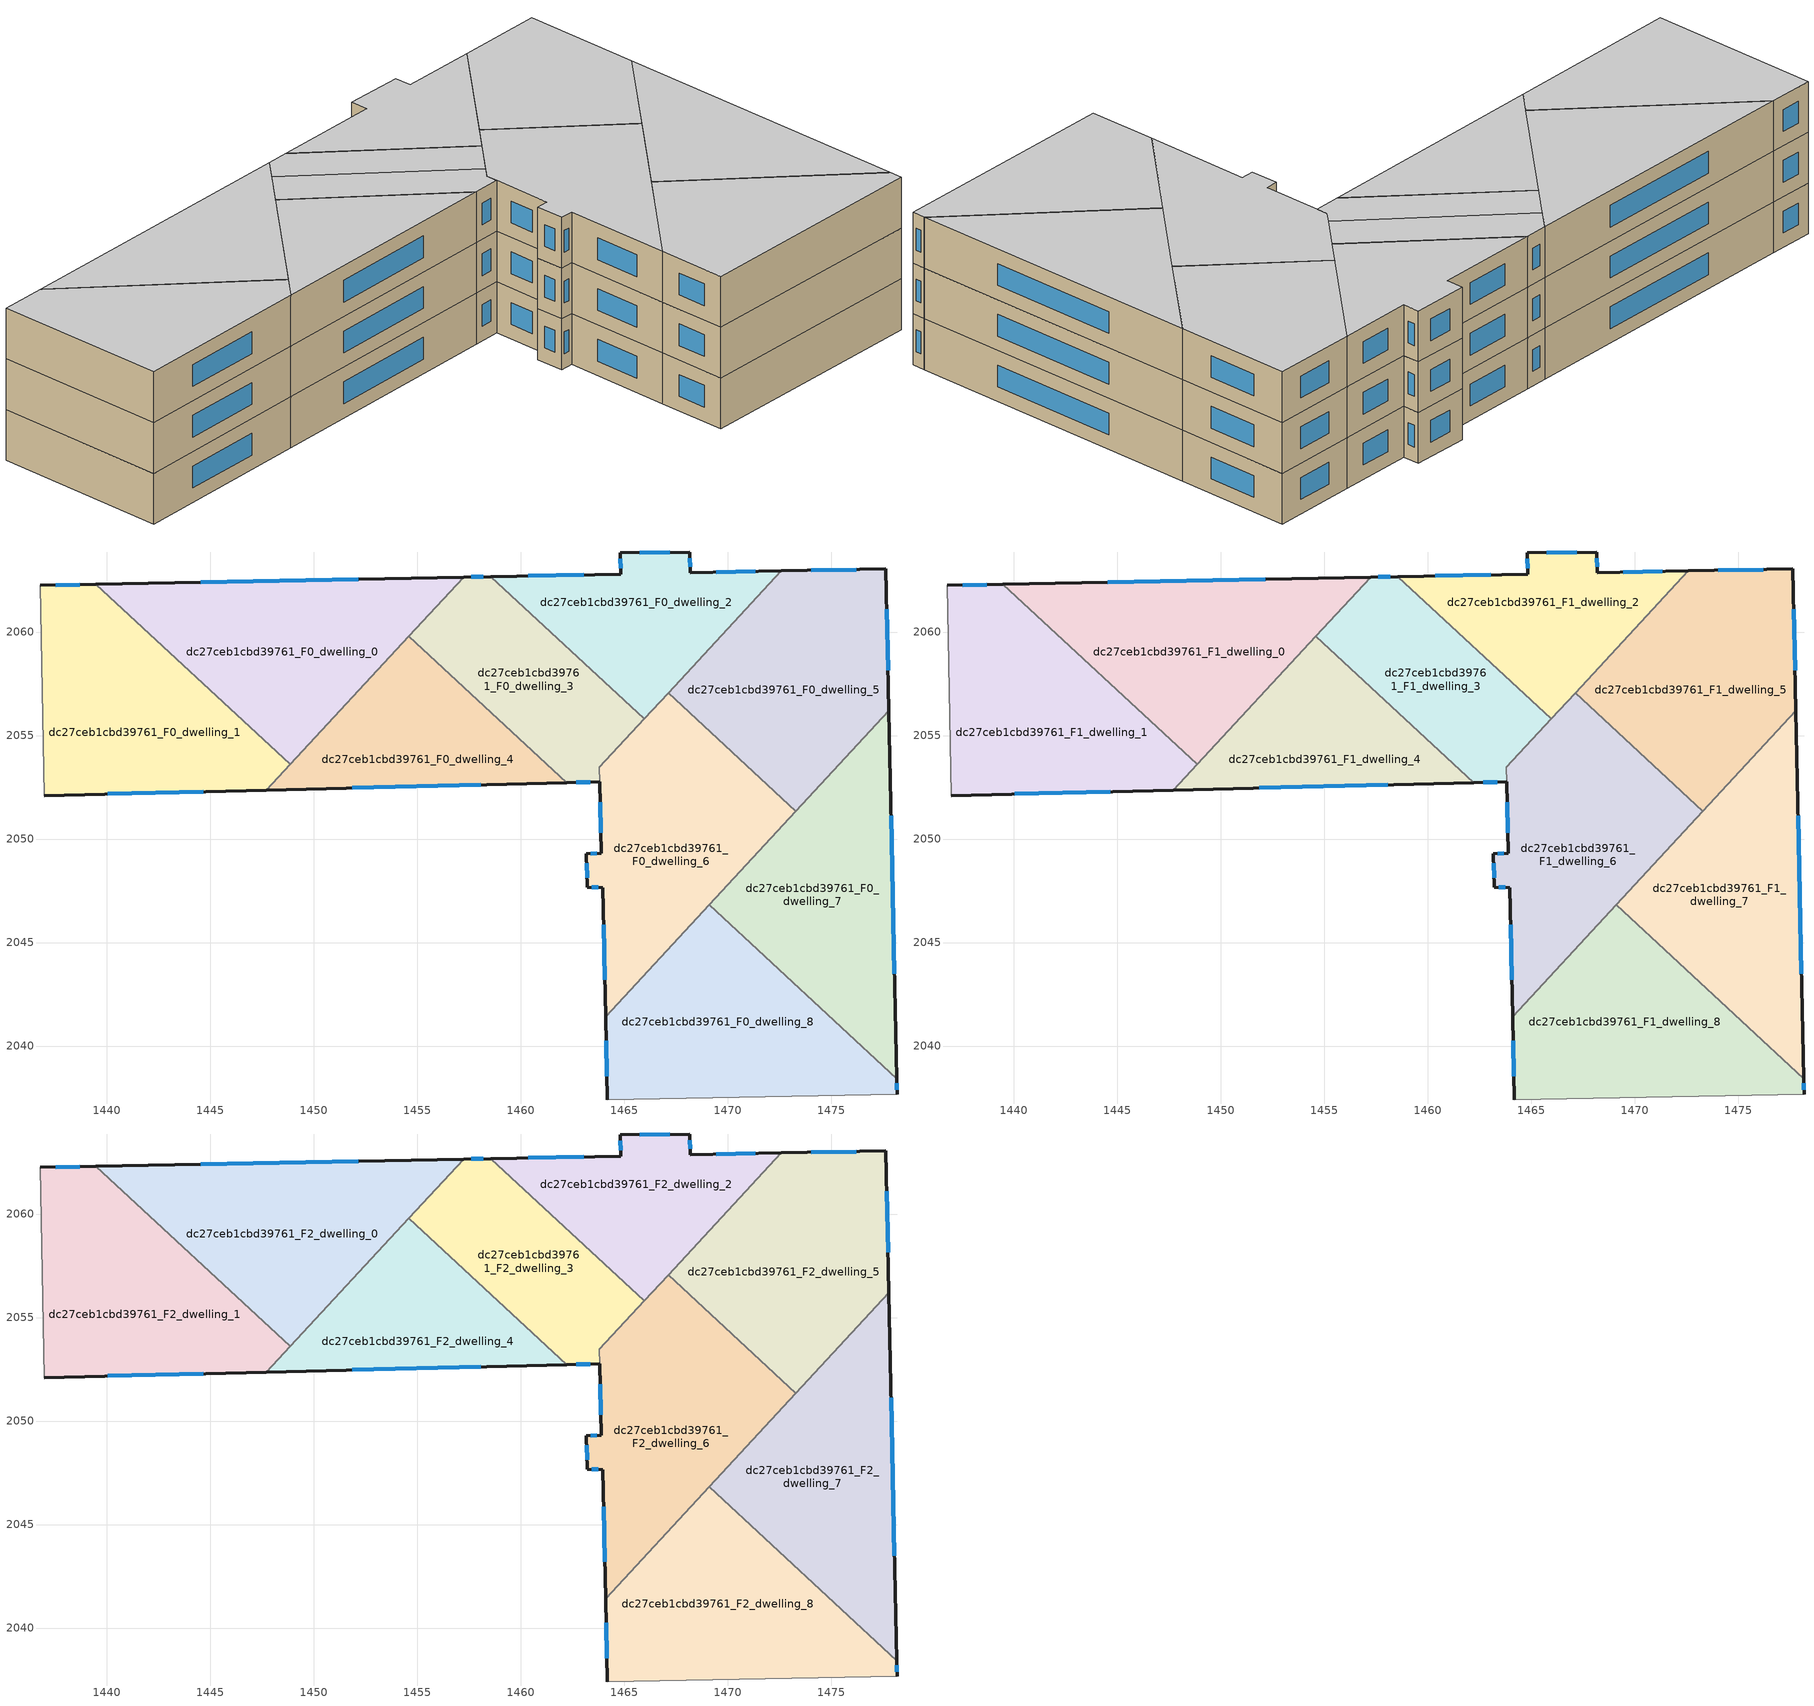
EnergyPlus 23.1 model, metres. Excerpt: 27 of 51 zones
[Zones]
dc27ceb1cbd39761_F0_dwelling_0
 floor ground (EU_floor_Construction): 1457.23,2062.65 1448.86,2053.61 1439.47,2062.3 z0
 wall outside (EU_wall_Construction): 1457.23,2062.65 1439.47,2062.3 z0:3
 wall to dc27ceb1cbd39761_F0_dwelling_1 (EU_wall_Construction): 1439.47,2062.3 1448.86,2053.61 z0:3
 wall to dc27ceb1cbd39761_F0_dwelling_4 (EU_wall_Construction): 1448.86,2053.61 1454.58,2059.79 z0:3
 wall to dc27ceb1cbd39761_F0_dwelling_3 (EU_wall_Construction): 1454.59,2059.79 1457.23,2062.65 z0:3
 window (EU_Window_Construction): 1452.16,2062.55 1444.54,2062.4 z0.86:2.14
dc27ceb1cbd39761_F0_dwelling_1
 floor ground (EU_floor_Construction): 1448.86,2053.61 1447.71,2052.37 1436.99,2052.1 1436.77,2062.25 1439.47,2062.3 z0
 wall outside (EU_wall_Construction): 1439.47,2062.3 1436.77,2062.25 / 1436.99,2052.1 1447.71,2052.37 z0:3
 wall adiabatic (EU_wall_Construction): 1436.77,2062.25 1436.99,2052.1 z0:3
 wall to dc27ceb1cbd39761_F0_dwelling_4 (EU_wall_Construction): 1447.71,2052.37 1448.86,2053.61 z0:3
 window (EU_Window_Construction): 1438.7,2062.29 1437.54,2062.27 / 1440.05,2052.18 1444.65,2052.29 z0.86:2.14
dc27ceb1cbd39761_F0_dwelling_2
 floor ground (EU_floor_Construction): 1472.58,2062.95 1465.97,2055.81 1458.55,2062.68 1464.84,2062.8 1464.79,2063.83 1468.16,2063.86 1468.19,2062.86 z0
 wall outside (EU_wall_Construction): 1472.58,2062.95 1468.19,2062.86 1468.16,2063.86 1464.79,2063.83 1464.84,2062.8 1458.55,2062.68 z0:3
 wall to dc27ceb1cbd39761_F0_dwelling_3 (EU_wall_Construction): 1458.55,2062.68 1465.97,2055.81 z0:3
 wall to dc27ceb1cbd39761_F0_dwelling_5 (EU_wall_Construction): 1467.13,2057.05 1472.58,2062.95 z0:3
 wall to dc27ceb1cbd39761_F0_dwelling_6 (EU_wall_Construction): 1465.97,2055.81 1467.13,2057.05 z0:3
 window (EU_Window_Construction): 1471.33,2062.92 1469.44,2062.89 / 1463.04,2062.76 1460.35,2062.71 / 1464.8,2063.53 1464.82,2063.09 / 1467.2,2063.85 1465.76,2063.83 / 1468.18,2063.15 1468.17,2063.57 z0.86:2.14
dc27ceb1cbd39761_F0_dwelling_3
 floor ground (EU_floor_Construction): 1465.97,2055.81 1463.79,2053.46 1463.81,2052.76 1462.22,2052.72 1454.59,2059.79 1457.23,2062.65 1458.55,2062.68 z0
 wall outside (EU_wall_Construction): 1458.55,2062.68 1457.23,2062.65 / 1462.22,2052.72 1463.81,2052.76 z0:3
 wall to dc27ceb1cbd39761_F0_dwelling_4 (EU_wall_Construction): 1454.59,2059.79 1462.22,2052.72 z0:3
 wall to dc27ceb1cbd39761_F0_dwelling_6 (EU_wall_Construction): 1463.8,2053.46 1465.97,2055.81 / 1463.81,2052.76 1463.79,2053.46 z0:3
 window (EU_Window_Construction): 1458.18,2062.67 1457.61,2062.66 / 1462.67,2052.74 1463.35,2052.75 z0.86:2.14
dc27ceb1cbd39761_F0_dwelling_4
 floor ground (EU_floor_Construction): 1462.22,2052.72 1447.71,2052.37 1454.59,2059.79 z0
 wall outside (EU_wall_Construction): 1447.71,2052.37 1462.22,2052.72 z0:3
 window (EU_Window_Construction): 1451.86,2052.47 1458.07,2052.62 z0.86:2.14
dc27ceb1cbd39761_F0_dwelling_5
 floor ground (EU_floor_Construction): 1477.64,2063.05 1477.78,2056.19 1473.29,2051.34 1467.12,2057.05 1472.58,2062.95 z0
 wall outside (EU_wall_Construction): 1477.78,2056.19 1477.64,2063.05 1472.58,2062.95 z0:3
 wall to dc27ceb1cbd39761_F0_dwelling_6 (EU_wall_Construction): 1467.12,2057.05 1473.29,2051.34 z0:3
 wall to dc27ceb1cbd39761_F0_dwelling_7 (EU_wall_Construction): 1473.29,2051.34 1477.78,2056.19 z0:3
 window (EU_Window_Construction): 1476.2,2063.02 1474.03,2062.98 / 1477.74,2058.15 1477.68,2061.09 z0.86:2.14
dc27ceb1cbd39761_F0_dwelling_6
 floor ground (EU_floor_Construction): 1473.29,2051.34 1464.1,2041.41 1463.97,2047.65 1463.22,2047.67 1463.17,2049.28 1463.88,2049.32 1463.81,2052.76 1463.8,2053.46 1467.12,2057.05 z0
 wall outside (EU_wall_Construction): 1463.81,2052.76 1463.88,2049.32 1463.17,2049.28 1463.22,2047.67 1463.97,2047.65 1464.1,2041.41 z0:3
 wall to dc27ceb1cbd39761_F0_dwelling_8 (EU_wall_Construction): 1464.1,2041.41 1469.1,2046.81 z0:3
 wall to dc27ceb1cbd39761_F0_dwelling_7 (EU_wall_Construction): 1469.1,2046.81 1473.29,2051.34 z0:3
 window (EU_Window_Construction): 1463.83,2051.78 1463.86,2050.3 / 1464,2045.87 1464.06,2043.19 / 1463.43,2047.67 1463.75,2047.66 / 1463.18,2048.82 1463.2,2048.13 / 1463.68,2049.31 1463.37,2049.29 z0.86:2.14
dc27ceb1cbd39761_F0_dwelling_7
 floor ground (EU_floor_Construction): 1477.78,2056.19 1478.16,2038.43 1469.1,2046.81 z0
 wall outside (EU_wall_Construction): 1478.16,2038.43 1477.78,2056.19 z0:3
 wall to dc27ceb1cbd39761_F0_dwelling_8 (EU_wall_Construction): 1469.1,2046.81 1478.16,2038.43 z0:3
 window (EU_Window_Construction): 1478.05,2043.5 1477.89,2051.12 z0.86:2.14
dc27ceb1cbd39761_F0_dwelling_8
 floor ground (EU_floor_Construction): 1478.16,2038.43 1478.17,2037.66 1464.18,2037.4 1464.1,2041.41 1469.1,2046.81 z0
 wall outside (EU_wall_Construction): 1478.17,2037.66 1478.16,2038.43 / 1464.1,2041.41 1464.18,2037.4 z0:3
 wall adiabatic (EU_wall_Construction): 1464.18,2037.4 1478.17,2037.66 z0:3
 window (EU_Window_Construction): 1478.17,2037.88 1478.16,2038.21 / 1464.12,2040.26 1464.16,2038.54 z0.86:2.14
dc27ceb1cbd39761_F1_dwelling_0
 floor to dc27ceb1cbd39761_F0_dwelling_0 (EU_floor_Construction): 1457.23,2062.65 1448.86,2053.61 1439.47,2062.3 z3
 wall outside (EU_wall_Construction): 1457.23,2062.65 1439.47,2062.3 z3:6
 wall to dc27ceb1cbd39761_F1_dwelling_1 (EU_wall_Construction): 1439.47,2062.3 1448.86,2053.61 z3:6
 wall to dc27ceb1cbd39761_F1_dwelling_4 (EU_wall_Construction): 1448.86,2053.61 1454.58,2059.79 z3:6
 wall to dc27ceb1cbd39761_F1_dwelling_3 (EU_wall_Construction): 1454.59,2059.79 1457.23,2062.65 z3:6
 window (EU_Window_Construction): 1452.16,2062.55 1444.54,2062.4 z3.86:5.14
dc27ceb1cbd39761_F1_dwelling_1
 floor to dc27ceb1cbd39761_F0_dwelling_1 (EU_floor_Construction): 1448.86,2053.61 1447.71,2052.37 1436.99,2052.1 1436.77,2062.25 1439.47,2062.3 z3
 wall outside (EU_wall_Construction): 1439.47,2062.3 1436.77,2062.25 / 1436.99,2052.1 1447.71,2052.37 z3:6
 wall adiabatic (EU_wall_Construction): 1436.77,2062.25 1436.99,2052.1 z3:6
 wall to dc27ceb1cbd39761_F1_dwelling_4 (EU_wall_Construction): 1447.71,2052.37 1448.86,2053.61 z3:6
 window (EU_Window_Construction): 1438.7,2062.29 1437.54,2062.27 / 1440.05,2052.18 1444.65,2052.29 z3.86:5.14
dc27ceb1cbd39761_F1_dwelling_2
 floor to dc27ceb1cbd39761_F0_dwelling_2 (EU_floor_Construction): 1472.58,2062.95 1465.97,2055.81 1458.55,2062.68 1464.84,2062.8 1464.79,2063.83 1468.16,2063.86 1468.19,2062.86 z3
 wall outside (EU_wall_Construction): 1472.58,2062.95 1468.19,2062.86 1468.16,2063.86 1464.79,2063.83 1464.84,2062.8 1458.55,2062.68 z3:6
 wall to dc27ceb1cbd39761_F1_dwelling_3 (EU_wall_Construction): 1458.55,2062.68 1465.97,2055.81 z3:6
 wall to dc27ceb1cbd39761_F1_dwelling_5 (EU_wall_Construction): 1467.13,2057.05 1472.58,2062.95 z3:6
 wall to dc27ceb1cbd39761_F1_dwelling_6 (EU_wall_Construction): 1465.97,2055.81 1467.13,2057.05 z3:6
 window (EU_Window_Construction): 1471.33,2062.92 1469.44,2062.89 / 1463.04,2062.76 1460.35,2062.71 / 1464.8,2063.53 1464.82,2063.09 / 1467.2,2063.85 1465.76,2063.83 / 1468.18,2063.15 1468.17,2063.57 z3.86:5.14
dc27ceb1cbd39761_F1_dwelling_3
 floor to dc27ceb1cbd39761_F0_dwelling_3 (EU_floor_Construction): 1465.97,2055.81 1463.79,2053.46 1463.81,2052.76 1462.22,2052.72 1454.59,2059.79 1457.23,2062.65 1458.55,2062.68 z3
 wall outside (EU_wall_Construction): 1458.55,2062.68 1457.23,2062.65 / 1462.22,2052.72 1463.81,2052.76 z3:6
 wall to dc27ceb1cbd39761_F1_dwelling_4 (EU_wall_Construction): 1454.59,2059.79 1462.22,2052.72 z3:6
 wall to dc27ceb1cbd39761_F1_dwelling_6 (EU_wall_Construction): 1463.8,2053.46 1465.97,2055.81 / 1463.81,2052.76 1463.79,2053.46 z3:6
 window (EU_Window_Construction): 1458.18,2062.67 1457.61,2062.66 / 1462.67,2052.74 1463.35,2052.75 z3.86:5.14
dc27ceb1cbd39761_F1_dwelling_4
 floor to dc27ceb1cbd39761_F0_dwelling_4 (EU_floor_Construction): 1462.22,2052.72 1447.71,2052.37 1454.59,2059.79 z3
 wall outside (EU_wall_Construction): 1447.71,2052.37 1462.22,2052.72 z3:6
 window (EU_Window_Construction): 1451.86,2052.47 1458.07,2052.62 z3.86:5.14
dc27ceb1cbd39761_F1_dwelling_5
 floor to dc27ceb1cbd39761_F0_dwelling_5 (EU_floor_Construction): 1477.64,2063.05 1477.78,2056.19 1473.29,2051.34 1467.12,2057.05 1472.58,2062.95 z3
 wall outside (EU_wall_Construction): 1477.78,2056.19 1477.64,2063.05 1472.58,2062.95 z3:6
 wall to dc27ceb1cbd39761_F1_dwelling_6 (EU_wall_Construction): 1467.12,2057.05 1473.29,2051.34 z3:6
 wall to dc27ceb1cbd39761_F1_dwelling_7 (EU_wall_Construction): 1473.29,2051.34 1477.78,2056.19 z3:6
 window (EU_Window_Construction): 1476.2,2063.02 1474.03,2062.98 / 1477.74,2058.15 1477.68,2061.09 z3.86:5.14
dc27ceb1cbd39761_F1_dwelling_6
 floor to dc27ceb1cbd39761_F0_dwelling_6 (EU_floor_Construction): 1473.29,2051.34 1464.1,2041.41 1463.97,2047.65 1463.22,2047.67 1463.17,2049.28 1463.88,2049.32 1463.81,2052.76 1463.8,2053.46 1467.12,2057.05 z3
 wall outside (EU_wall_Construction): 1463.81,2052.76 1463.88,2049.32 1463.17,2049.28 1463.22,2047.67 1463.97,2047.65 1464.1,2041.41 z3:6
 wall to dc27ceb1cbd39761_F1_dwelling_8 (EU_wall_Construction): 1464.1,2041.41 1469.1,2046.81 z3:6
 wall to dc27ceb1cbd39761_F1_dwelling_7 (EU_wall_Construction): 1469.1,2046.81 1473.29,2051.34 z3:6
 window (EU_Window_Construction): 1463.83,2051.78 1463.86,2050.3 / 1464,2045.87 1464.06,2043.19 / 1463.43,2047.67 1463.75,2047.66 / 1463.18,2048.82 1463.2,2048.13 / 1463.68,2049.31 1463.37,2049.29 z3.86:5.14
dc27ceb1cbd39761_F1_dwelling_7
 floor to dc27ceb1cbd39761_F0_dwelling_7 (EU_floor_Construction): 1477.78,2056.19 1478.16,2038.43 1469.1,2046.81 z3
 wall outside (EU_wall_Construction): 1478.16,2038.43 1477.78,2056.19 z3:6
 wall to dc27ceb1cbd39761_F1_dwelling_8 (EU_wall_Construction): 1469.1,2046.81 1478.16,2038.43 z3:6
 window (EU_Window_Construction): 1478.05,2043.5 1477.89,2051.12 z3.86:5.14
dc27ceb1cbd39761_F1_dwelling_8
 floor to dc27ceb1cbd39761_F0_dwelling_8 (EU_floor_Construction): 1478.16,2038.43 1478.17,2037.66 1464.18,2037.4 1464.1,2041.41 1469.1,2046.81 z3
 wall outside (EU_wall_Construction): 1478.17,2037.66 1478.16,2038.43 / 1464.1,2041.41 1464.18,2037.4 z3:6
 wall adiabatic (EU_wall_Construction): 1464.18,2037.4 1478.17,2037.66 z3:6
 window (EU_Window_Construction): 1478.17,2037.88 1478.16,2038.21 / 1464.12,2040.26 1464.16,2038.54 z3.86:5.14
dc27ceb1cbd39761_F2_dwelling_0
 floor to dc27ceb1cbd39761_F1_dwelling_0 (EU_floor_Construction): 1457.23,2062.65 1448.86,2053.61 1439.47,2062.3 z6
 wall outside (EU_wall_Construction): 1457.23,2062.65 1439.47,2062.3 z6:9
 wall to dc27ceb1cbd39761_F2_dwelling_1 (EU_wall_Construction): 1439.47,2062.3 1448.86,2053.61 z6:9
 wall to dc27ceb1cbd39761_F2_dwelling_4 (EU_wall_Construction): 1448.86,2053.61 1454.58,2059.79 z6:9
 wall to dc27ceb1cbd39761_F2_dwelling_3 (EU_wall_Construction): 1454.59,2059.79 1457.23,2062.65 z6:9
 window (EU_Window_Construction): 1452.16,2062.55 1444.54,2062.4 z6.86:8.14
 ceiling to dc27ceb1cbd39761_F3_dwelling_0 (EU_floor_Construction): 1448.86,2053.61 1457.23,2062.65 1439.47,2062.3 z9
dc27ceb1cbd39761_F2_dwelling_1
 floor to dc27ceb1cbd39761_F1_dwelling_1 (EU_floor_Construction): 1448.86,2053.61 1447.71,2052.37 1436.99,2052.1 1436.77,2062.25 1439.47,2062.3 z6
 wall outside (EU_wall_Construction): 1439.47,2062.3 1436.77,2062.25 / 1436.99,2052.1 1447.71,2052.37 z6:9
 wall adiabatic (EU_wall_Construction): 1436.77,2062.25 1436.99,2052.1 z6:9
 wall to dc27ceb1cbd39761_F2_dwelling_4 (EU_wall_Construction): 1447.71,2052.37 1448.86,2053.61 z6:9
 window (EU_Window_Construction): 1438.7,2062.29 1437.54,2062.27 / 1440.05,2052.18 1444.65,2052.29 z6.86:8.14
 ceiling to dc27ceb1cbd39761_F3_dwelling_1 (EU_floor_Construction): 1447.71,2052.37 1448.86,2053.61 1439.47,2062.3 1436.77,2062.25 1436.99,2052.1 z9
dc27ceb1cbd39761_F2_dwelling_2
 floor to dc27ceb1cbd39761_F1_dwelling_2 (EU_floor_Construction): 1472.58,2062.95 1465.97,2055.81 1458.55,2062.68 1464.84,2062.8 1464.79,2063.83 1468.16,2063.86 1468.19,2062.86 z6
 wall outside (EU_wall_Construction): 1472.58,2062.95 1468.19,2062.86 1468.16,2063.86 1464.79,2063.83 1464.84,2062.8 1458.55,2062.68 z6:9
 wall to dc27ceb1cbd39761_F2_dwelling_3 (EU_wall_Construction): 1458.55,2062.68 1465.97,2055.81 z6:9
 wall to dc27ceb1cbd39761_F2_dwelling_5 (EU_wall_Construction): 1467.13,2057.05 1472.58,2062.95 z6:9
 wall to dc27ceb1cbd39761_F2_dwelling_6 (EU_wall_Construction): 1465.97,2055.81 1467.13,2057.05 z6:9
 window (EU_Window_Construction): 1471.33,2062.92 1469.44,2062.89 / 1463.04,2062.76 1460.35,2062.71 / 1464.8,2063.53 1464.82,2063.09 / 1467.2,2063.85 1465.76,2063.83 / 1468.18,2063.15 1468.17,2063.57 z6.86:8.14
 ceiling to dc27ceb1cbd39761_F3_dwelling_2 (EU_floor_Construction): 1465.97,2055.81 1472.58,2062.95 1468.19,2062.86 1468.16,2063.86 1464.79,2063.83 1464.84,2062.8 1458.55,2062.68 z9
dc27ceb1cbd39761_F2_dwelling_3
 floor to dc27ceb1cbd39761_F1_dwelling_3 (EU_floor_Construction): 1465.97,2055.81 1463.79,2053.46 1463.81,2052.76 1462.22,2052.72 1454.59,2059.79 1457.23,2062.65 1458.55,2062.68 z6
 wall outside (EU_wall_Construction): 1458.55,2062.68 1457.23,2062.65 / 1462.22,2052.72 1463.81,2052.76 z6:9
 wall to dc27ceb1cbd39761_F2_dwelling_4 (EU_wall_Construction): 1454.59,2059.79 1462.22,2052.72 z6:9
 wall to dc27ceb1cbd39761_F2_dwelling_6 (EU_wall_Construction): 1463.8,2053.46 1465.97,2055.81 / 1463.81,2052.76 1463.79,2053.46 z6:9
 window (EU_Window_Construction): 1458.18,2062.67 1457.61,2062.66 / 1462.67,2052.74 1463.35,2052.75 z6.86:8.14
 ceiling to dc27ceb1cbd39761_F3_dwelling_3 (EU_floor_Construction): 1463.81,2052.76 1463.79,2053.46 1464.33,2054.03 1456.21,2061.55 1454.59,2059.79 1462.22,2052.72 z9
 ceiling to dc27ceb1cbd39761_F3_dwelling_2 (EU_floor_Construction): 1464.33,2054.03 1465.97,2055.81 1458.55,2062.68 1457.23,2062.65 1456.21,2061.55 z9
dc27ceb1cbd39761_F2_dwelling_4
 floor to dc27ceb1cbd39761_F1_dwelling_4 (EU_floor_Construction): 1462.22,2052.72 1447.71,2052.37 1454.59,2059.79 z6
 wall outside (EU_wall_Construction): 1447.71,2052.37 1462.22,2052.72 z6:9
 window (EU_Window_Construction): 1451.86,2052.47 1458.07,2052.62 z6.86:8.14
 ceiling to dc27ceb1cbd39761_F3_dwelling_3 (EU_floor_Construction): 1462.22,2052.72 1454.59,2059.79 1447.71,2052.37 z9
dc27ceb1cbd39761_F2_dwelling_5
 floor to dc27ceb1cbd39761_F1_dwelling_5 (EU_floor_Construction): 1477.64,2063.05 1477.78,2056.19 1473.29,2051.34 1467.12,2057.05 1472.58,2062.95 z6
 wall outside (EU_wall_Construction): 1477.78,2056.19 1477.64,2063.05 1472.58,2062.95 z6:9
 wall to dc27ceb1cbd39761_F2_dwelling_6 (EU_wall_Construction): 1467.12,2057.05 1473.29,2051.34 z6:9
 wall to dc27ceb1cbd39761_F2_dwelling_7 (EU_wall_Construction): 1473.29,2051.34 1477.78,2056.19 z6:9
 window (EU_Window_Construction): 1476.2,2063.02 1474.03,2062.98 / 1477.74,2058.15 1477.68,2061.09 z6.86:8.14
 ceiling to dc27ceb1cbd39761_F3_dwelling_4 (EU_floor_Construction): 1473.29,2051.34 1477.78,2056.19 1477.64,2063.05 1472.58,2062.95 1467.12,2057.05 z9
dc27ceb1cbd39761_F2_dwelling_6
 floor to dc27ceb1cbd39761_F1_dwelling_6 (EU_floor_Construction): 1473.29,2051.34 1464.1,2041.41 1463.97,2047.65 1463.22,2047.67 1463.17,2049.28 1463.88,2049.32 1463.81,2052.76 1463.8,2053.46 1467.12,2057.05 z6
 wall outside (EU_wall_Construction): 1463.81,2052.76 1463.88,2049.32 1463.17,2049.28 1463.22,2047.67 1463.97,2047.65 1464.1,2041.41 z6:9
 wall to dc27ceb1cbd39761_F2_dwelling_8 (EU_wall_Construction): 1464.1,2041.41 1469.1,2046.81 z6:9
 wall to dc27ceb1cbd39761_F2_dwelling_7 (EU_wall_Construction): 1469.1,2046.81 1473.29,2051.34 z6:9
 window (EU_Window_Construction): 1463.83,2051.78 1463.86,2050.3 / 1464,2045.87 1464.06,2043.19 / 1463.43,2047.67 1463.75,2047.66 / 1463.18,2048.82 1463.2,2048.13 / 1463.68,2049.31 1463.37,2049.29 z6.86:8.14
 ceiling to dc27ceb1cbd39761_F3_dwelling_5 (EU_floor_Construction): 1464.1,2041.41 1473.29,2051.34 1467.12,2057.05 1463.8,2053.46 1463.81,2052.76 1463.88,2049.32 1463.17,2049.28 1463.22,2047.67 1463.97,2047.65 z9
dc27ceb1cbd39761_F2_dwelling_7
 floor to dc27ceb1cbd39761_F1_dwelling_7 (EU_floor_Construction): 1477.78,2056.19 1478.16,2038.43 1469.1,2046.81 z6
 wall outside (EU_wall_Construction): 1478.16,2038.43 1477.78,2056.19 z6:9
 wall to dc27ceb1cbd39761_F2_dwelling_8 (EU_wall_Construction): 1469.1,2046.81 1478.16,2038.43 z6:9
 window (EU_Window_Construction): 1478.05,2043.5 1477.89,2051.12 z6.86:8.14
 ceiling to dc27ceb1cbd39761_F3_dwelling_6 (EU_floor_Construction): 1478.16,2038.43 1477.78,2056.19 1469.1,2046.81 z9
dc27ceb1cbd39761_F2_dwelling_8
 floor to dc27ceb1cbd39761_F1_dwelling_8 (EU_floor_Construction): 1478.16,2038.43 1478.17,2037.66 1464.18,2037.4 1464.1,2041.41 1469.1,2046.81 z6
 wall outside (EU_wall_Construction): 1478.17,2037.66 1478.16,2038.43 / 1464.1,2041.41 1464.18,2037.4 z6:9
 wall adiabatic (EU_wall_Construction): 1464.18,2037.4 1478.17,2037.66 z6:9
 window (EU_Window_Construction): 1478.17,2037.88 1478.16,2038.21 / 1464.12,2040.26 1464.16,2038.54 z6.86:8.14
 ceiling to dc27ceb1cbd39761_F3_dwelling_7 (EU_floor_Construction): 1478.17,2037.66 1478.16,2038.43 1469.1,2046.81 1464.1,2041.41 1464.18,2037.4 z9
[Building]
EU S2 Campaign: North Axis=0; Terrain=City; Solar Distribution=FullExterior
[Site:Location]
Helsinki-Vantaa.AP: Latitude=60.317; Longitude=24.963; Time Zone=2; Elevation=54.6
[SizingPeriod:WeatherFileDays]
AnnualSizingPeriod: Begin Month=1; Begin Day of Month=1; End Month=12; End Day of Month=31; Day of Week for Start Day=Monday; Use Weather File Daylight Saving Period=No; Use Weather File Rain and Snow Indicators=No
[MATERIAL]
EU_InternalMass_Material: Roughness=MediumRough; Thickness=0.1; Conductivity=1; Density=1800; Specific Heat=900; Thermal Absorptance=0.9; Solar Absorptance=0.7; Visible Absorptance=0.7
[MATERIAL:NOMASS] Roughness=MediumRough; Thermal Absorptance=0.9; Solar Absorptance=0.7; Visible Absorptance=0.7
Name | Thermal Resistance
EU_wall_NoMass | 1.10183
EU_floor_NoMass | 1.70606
[WINDOWMATERIAL:SIMPLEGLAZINGSYSTEM]
EU_Window_SimpleGlazing: UFactor=3.11035; Solar Heat Gain Coefficient=0.8; Visible Transmittance=0.8
[CONSTRUCTION]
EU_wall_Construction: EU_wall_NoMass
EU_floor_Construction: EU_floor_NoMass
EU_Window_Construction: EU_Window_SimpleGlazing
EU_InternalMass_Construction: EU_InternalMass_Material
[ZONE] Type=1; Multiplier=1; Ceiling Height=autocalculate; Floor Area=autocalculate; Part of Total Floor Area=Yes
Name | Volume
dc27ceb1cbd39761_F0_dwelling_0; dc27ceb1cbd39761_F1_dwelling_0; dc27ceb1cbd39761_F2_dwelling_0; dc27ceb1cbd39761_F0_dwelling_7; dc27ceb1cbd39761_F1_dwelling_7; dc27ceb1cbd39761_F2_dwelling_7 | 236.654
dc27ceb1cbd39761_F0_dwelling_1; dc27ceb1cbd39761_F1_dwelling_1; dc27ceb1cbd39761_F2_dwelling_1 | 236.658
dc27ceb1cbd39761_F0_dwelling_2; dc27ceb1cbd39761_F1_dwelling_2; dc27ceb1cbd39761_F2_dwelling_2 | 157.79
dc27ceb1cbd39761_F0_dwelling_3; dc27ceb1cbd39761_F1_dwelling_3; dc27ceb1cbd39761_F2_dwelling_3 | 158.479
dc27ceb1cbd39761_F0_dwelling_4; dc27ceb1cbd39761_F1_dwelling_4; dc27ceb1cbd39761_F2_dwelling_4 | 157.794
dc27ceb1cbd39761_F0_dwelling_5; dc27ceb1cbd39761_F1_dwelling_5; dc27ceb1cbd39761_F2_dwelling_5 | 236.678
dc27ceb1cbd39761_F0_dwelling_6; dc27ceb1cbd39761_F1_dwelling_6; dc27ceb1cbd39761_F2_dwelling_6 | 235.963
dc27ceb1cbd39761_F0_dwelling_8; dc27ceb1cbd39761_F1_dwelling_8; dc27ceb1cbd39761_F2_dwelling_8 | 236.676
[INTERNALMASS] Construction=EU_InternalMass_Construction
Name | Zone or ZoneList | Surface Area
dc27ceb1cbd39761_F0_dwelling_0_EU_InternalMass | dc27ceb1cbd39761_F0_dwelling_0 | 78.885
dc27ceb1cbd39761_F0_dwelling_1_EU_InternalMass | dc27ceb1cbd39761_F0_dwelling_1 | 78.8858
dc27ceb1cbd39761_F0_dwelling_2_EU_InternalMass | dc27ceb1cbd39761_F0_dwelling_2 | 52.5969
dc27ceb1cbd39761_F0_dwelling_3_EU_InternalMass | dc27ceb1cbd39761_F0_dwelling_3 | 52.8266
dc27ceb1cbd39761_F0_dwelling_4_EU_InternalMass | dc27ceb1cbd39761_F0_dwelling_4 | 52.598
dc27ceb1cbd39761_F0_dwelling_5_EU_InternalMass | dc27ceb1cbd39761_F0_dwelling_5 | 78.893
dc27ceb1cbd39761_F0_dwelling_6_EU_InternalMass | dc27ceb1cbd39761_F0_dwelling_6 | 78.6555
dc27ceb1cbd39761_F0_dwelling_7_EU_InternalMass | dc27ceb1cbd39761_F0_dwelling_7 | 78.8848
dc27ceb1cbd39761_F0_dwelling_8_EU_InternalMass | dc27ceb1cbd39761_F0_dwelling_8 | 78.8921
dc27ceb1cbd39761_F1_dwelling_0_EU_InternalMass | dc27ceb1cbd39761_F1_dwelling_0 | 78.885
dc27ceb1cbd39761_F1_dwelling_1_EU_InternalMass | dc27ceb1cbd39761_F1_dwelling_1 | 78.8858
dc27ceb1cbd39761_F1_dwelling_2_EU_InternalMass | dc27ceb1cbd39761_F1_dwelling_2 | 52.5969
dc27ceb1cbd39761_F1_dwelling_3_EU_InternalMass | dc27ceb1cbd39761_F1_dwelling_3 | 52.8266
dc27ceb1cbd39761_F1_dwelling_4_EU_InternalMass | dc27ceb1cbd39761_F1_dwelling_4 | 52.598
dc27ceb1cbd39761_F1_dwelling_5_EU_InternalMass | dc27ceb1cbd39761_F1_dwelling_5 | 78.893
dc27ceb1cbd39761_F1_dwelling_6_EU_InternalMass | dc27ceb1cbd39761_F1_dwelling_6 | 78.6555
dc27ceb1cbd39761_F1_dwelling_7_EU_InternalMass | dc27ceb1cbd39761_F1_dwelling_7 | 78.8848
dc27ceb1cbd39761_F1_dwelling_8_EU_InternalMass | dc27ceb1cbd39761_F1_dwelling_8 | 78.8921
dc27ceb1cbd39761_F2_dwelling_0_EU_InternalMass | dc27ceb1cbd39761_F2_dwelling_0 | 78.885
dc27ceb1cbd39761_F2_dwelling_1_EU_InternalMass | dc27ceb1cbd39761_F2_dwelling_1 | 78.8858
dc27ceb1cbd39761_F2_dwelling_2_EU_InternalMass | dc27ceb1cbd39761_F2_dwelling_2 | 52.5969
dc27ceb1cbd39761_F2_dwelling_3_EU_InternalMass | dc27ceb1cbd39761_F2_dwelling_3 | 52.8266
dc27ceb1cbd39761_F2_dwelling_4_EU_InternalMass | dc27ceb1cbd39761_F2_dwelling_4 | 52.598
dc27ceb1cbd39761_F2_dwelling_5_EU_InternalMass | dc27ceb1cbd39761_F2_dwelling_5 | 78.893
dc27ceb1cbd39761_F2_dwelling_6_EU_InternalMass | dc27ceb1cbd39761_F2_dwelling_6 | 78.6555
dc27ceb1cbd39761_F2_dwelling_7_EU_InternalMass | dc27ceb1cbd39761_F2_dwelling_7 | 78.8848
dc27ceb1cbd39761_F2_dwelling_8_EU_InternalMass | dc27ceb1cbd39761_F2_dwelling_8 | 78.8921
[OTHEREQUIPMENT] Fuel Type=Electricity; Design Level Calculation Method=Watts/Area; Power per Zone Floor Area=1; Fraction Latent=0; Fraction Radiant=0; Fraction Lost=0; Carbon Dioxide Generation Rate=0; EndUse Subcategory=EU_Step8_InternalGains
Name | Zone or ZoneList or Space or SpaceList | Schedule
EU_Step8_InternalGain_dc27ceb1cbd39761_F0_dwelling_0_f000 | dc27ceb1cbd39761_F0_dwelling_0 | EU_Step8_GainSchedule_dc27ceb1cbd39761_F0_dwelling_0_f000
EU_Step8_InternalGain_dc27ceb1cbd39761_F0_dwelling_1_f000 | dc27ceb1cbd39761_F0_dwelling_1 | EU_Step8_GainSchedule_dc27ceb1cbd39761_F0_dwelling_1_f000
EU_Step8_InternalGain_dc27ceb1cbd39761_F0_dwelling_2_f000 | dc27ceb1cbd39761_F0_dwelling_2 | EU_Step8_GainSchedule_dc27ceb1cbd39761_F0_dwelling_2_f000
EU_Step8_InternalGain_dc27ceb1cbd39761_F0_dwelling_3_f000 | dc27ceb1cbd39761_F0_dwelling_3 | EU_Step8_GainSchedule_dc27ceb1cbd39761_F0_dwelling_3_f000
EU_Step8_InternalGain_dc27ceb1cbd39761_F0_dwelling_4_f000 | dc27ceb1cbd39761_F0_dwelling_4 | EU_Step8_GainSchedule_dc27ceb1cbd39761_F0_dwelling_4_f000
EU_Step8_InternalGain_dc27ceb1cbd39761_F0_dwelling_5_f000 | dc27ceb1cbd39761_F0_dwelling_5 | EU_Step8_GainSchedule_dc27ceb1cbd39761_F0_dwelling_5_f000
EU_Step8_InternalGain_dc27ceb1cbd39761_F0_dwelling_6_f000 | dc27ceb1cbd39761_F0_dwelling_6 | EU_Step8_GainSchedule_dc27ceb1cbd39761_F0_dwelling_6_f000
EU_Step8_InternalGain_dc27ceb1cbd39761_F0_dwelling_7_f000 | dc27ceb1cbd39761_F0_dwelling_7 | EU_Step8_GainSchedule_dc27ceb1cbd39761_F0_dwelling_7_f000
EU_Step8_InternalGain_dc27ceb1cbd39761_F0_dwelling_8_f000 | dc27ceb1cbd39761_F0_dwelling_8 | EU_Step8_GainSchedule_dc27ceb1cbd39761_F0_dwelling_8_f000
EU_Step8_InternalGain_dc27ceb1cbd39761_F1_dwelling_0_f000 | dc27ceb1cbd39761_F1_dwelling_0 | EU_Step8_GainSchedule_dc27ceb1cbd39761_F1_dwelling_0_f000
EU_Step8_InternalGain_dc27ceb1cbd39761_F1_dwelling_1_f000 | dc27ceb1cbd39761_F1_dwelling_1 | EU_Step8_GainSchedule_dc27ceb1cbd39761_F1_dwelling_1_f000
EU_Step8_InternalGain_dc27ceb1cbd39761_F1_dwelling_2_f000 | dc27ceb1cbd39761_F1_dwelling_2 | EU_Step8_GainSchedule_dc27ceb1cbd39761_F1_dwelling_2_f000
EU_Step8_InternalGain_dc27ceb1cbd39761_F1_dwelling_3_f000 | dc27ceb1cbd39761_F1_dwelling_3 | EU_Step8_GainSchedule_dc27ceb1cbd39761_F1_dwelling_3_f000
EU_Step8_InternalGain_dc27ceb1cbd39761_F1_dwelling_4_f000 | dc27ceb1cbd39761_F1_dwelling_4 | EU_Step8_GainSchedule_dc27ceb1cbd39761_F1_dwelling_4_f000
EU_Step8_InternalGain_dc27ceb1cbd39761_F1_dwelling_5_f000 | dc27ceb1cbd39761_F1_dwelling_5 | EU_Step8_GainSchedule_dc27ceb1cbd39761_F1_dwelling_5_f000
EU_Step8_InternalGain_dc27ceb1cbd39761_F1_dwelling_6_f000 | dc27ceb1cbd39761_F1_dwelling_6 | EU_Step8_GainSchedule_dc27ceb1cbd39761_F1_dwelling_6_f000
EU_Step8_InternalGain_dc27ceb1cbd39761_F1_dwelling_7_f000 | dc27ceb1cbd39761_F1_dwelling_7 | EU_Step8_GainSchedule_dc27ceb1cbd39761_F1_dwelling_7_f000
EU_Step8_InternalGain_dc27ceb1cbd39761_F1_dwelling_8_f000 | dc27ceb1cbd39761_F1_dwelling_8 | EU_Step8_GainSchedule_dc27ceb1cbd39761_F1_dwelling_8_f000
EU_Step8_InternalGain_dc27ceb1cbd39761_F2_dwelling_0_f000 | dc27ceb1cbd39761_F2_dwelling_0 | EU_Step8_GainSchedule_dc27ceb1cbd39761_F2_dwelling_0_f000
EU_Step8_InternalGain_dc27ceb1cbd39761_F2_dwelling_1_f000 | dc27ceb1cbd39761_F2_dwelling_1 | EU_Step8_GainSchedule_dc27ceb1cbd39761_F2_dwelling_1_f000
EU_Step8_InternalGain_dc27ceb1cbd39761_F2_dwelling_2_f000 | dc27ceb1cbd39761_F2_dwelling_2 | EU_Step8_GainSchedule_dc27ceb1cbd39761_F2_dwelling_2_f000
EU_Step8_InternalGain_dc27ceb1cbd39761_F2_dwelling_3_f000 | dc27ceb1cbd39761_F2_dwelling_3 | EU_Step8_GainSchedule_dc27ceb1cbd39761_F2_dwelling_3_f000
EU_Step8_InternalGain_dc27ceb1cbd39761_F2_dwelling_4_f000 | dc27ceb1cbd39761_F2_dwelling_4 | EU_Step8_GainSchedule_dc27ceb1cbd39761_F2_dwelling_4_f000
EU_Step8_InternalGain_dc27ceb1cbd39761_F2_dwelling_5_f000 | dc27ceb1cbd39761_F2_dwelling_5 | EU_Step8_GainSchedule_dc27ceb1cbd39761_F2_dwelling_5_f000
EU_Step8_InternalGain_dc27ceb1cbd39761_F2_dwelling_6_f000 | dc27ceb1cbd39761_F2_dwelling_6 | EU_Step8_GainSchedule_dc27ceb1cbd39761_F2_dwelling_6_f000
EU_Step8_InternalGain_dc27ceb1cbd39761_F2_dwelling_7_f000 | dc27ceb1cbd39761_F2_dwelling_7 | EU_Step8_GainSchedule_dc27ceb1cbd39761_F2_dwelling_7_f000
EU_Step8_InternalGain_dc27ceb1cbd39761_F2_dwelling_8_f000 | dc27ceb1cbd39761_F2_dwelling_8 | EU_Step8_GainSchedule_dc27ceb1cbd39761_F2_dwelling_8_f000
[ZONEVENTILATION:DESIGNFLOWRATE] Schedule=EU_AlwaysOn; Design Flow Rate Calculation Method=AirChanges/Hour; Air Changes per Hour=0.756316; Ventilation Type=Natural; Fan Pressure Rise=0; Fan Total Efficiency=1; Constant Term Coefficient=1; Temperature Term Coefficient=0; Velocity Term Coefficient=0; Velocity Squared Term Coefficient=0; Minimum Indoor Temperature=-100; Maximum Indoor Temperature=100; Delta Temperature=-100; Minimum Outdoor Temperature=-100; Maximum Outdoor Temperature=100; Maximum Wind Speed=40
Name | Zone or ZoneList or Space or SpaceList
EU_ConstantAir_dc27ceb1cbd39761_F0_dwelling_0 | dc27ceb1cbd39761_F0_dwelling_0
EU_ConstantAir_dc27ceb1cbd39761_F0_dwelling_1 | dc27ceb1cbd39761_F0_dwelling_1
EU_ConstantAir_dc27ceb1cbd39761_F0_dwelling_2 | dc27ceb1cbd39761_F0_dwelling_2
EU_ConstantAir_dc27ceb1cbd39761_F0_dwelling_3 | dc27ceb1cbd39761_F0_dwelling_3
EU_ConstantAir_dc27ceb1cbd39761_F0_dwelling_4 | dc27ceb1cbd39761_F0_dwelling_4
EU_ConstantAir_dc27ceb1cbd39761_F0_dwelling_5 | dc27ceb1cbd39761_F0_dwelling_5
EU_ConstantAir_dc27ceb1cbd39761_F0_dwelling_6 | dc27ceb1cbd39761_F0_dwelling_6
EU_ConstantAir_dc27ceb1cbd39761_F0_dwelling_7 | dc27ceb1cbd39761_F0_dwelling_7
EU_ConstantAir_dc27ceb1cbd39761_F0_dwelling_8 | dc27ceb1cbd39761_F0_dwelling_8
EU_ConstantAir_dc27ceb1cbd39761_F1_dwelling_0 | dc27ceb1cbd39761_F1_dwelling_0
EU_ConstantAir_dc27ceb1cbd39761_F1_dwelling_1 | dc27ceb1cbd39761_F1_dwelling_1
EU_ConstantAir_dc27ceb1cbd39761_F1_dwelling_2 | dc27ceb1cbd39761_F1_dwelling_2
EU_ConstantAir_dc27ceb1cbd39761_F1_dwelling_3 | dc27ceb1cbd39761_F1_dwelling_3
EU_ConstantAir_dc27ceb1cbd39761_F1_dwelling_4 | dc27ceb1cbd39761_F1_dwelling_4
EU_ConstantAir_dc27ceb1cbd39761_F1_dwelling_5 | dc27ceb1cbd39761_F1_dwelling_5
EU_ConstantAir_dc27ceb1cbd39761_F1_dwelling_6 | dc27ceb1cbd39761_F1_dwelling_6
EU_ConstantAir_dc27ceb1cbd39761_F1_dwelling_7 | dc27ceb1cbd39761_F1_dwelling_7
EU_ConstantAir_dc27ceb1cbd39761_F1_dwelling_8 | dc27ceb1cbd39761_F1_dwelling_8
EU_ConstantAir_dc27ceb1cbd39761_F2_dwelling_0 | dc27ceb1cbd39761_F2_dwelling_0
EU_ConstantAir_dc27ceb1cbd39761_F2_dwelling_1 | dc27ceb1cbd39761_F2_dwelling_1
EU_ConstantAir_dc27ceb1cbd39761_F2_dwelling_2 | dc27ceb1cbd39761_F2_dwelling_2
EU_ConstantAir_dc27ceb1cbd39761_F2_dwelling_3 | dc27ceb1cbd39761_F2_dwelling_3
EU_ConstantAir_dc27ceb1cbd39761_F2_dwelling_4 | dc27ceb1cbd39761_F2_dwelling_4
EU_ConstantAir_dc27ceb1cbd39761_F2_dwelling_5 | dc27ceb1cbd39761_F2_dwelling_5
EU_ConstantAir_dc27ceb1cbd39761_F2_dwelling_6 | dc27ceb1cbd39761_F2_dwelling_6
EU_ConstantAir_dc27ceb1cbd39761_F2_dwelling_7 | dc27ceb1cbd39761_F2_dwelling_7
EU_ConstantAir_dc27ceb1cbd39761_F2_dwelling_8 | dc27ceb1cbd39761_F2_dwelling_8
[HVACTEMPLATE:THERMOSTAT] Constant Heating Setpoint=20; Constant Cooling Setpoint=50
EU_HeatOnly_dc27ceb1cbd39761_F0_dwelling_0; EU_HeatOnly_dc27ceb1cbd39761_F0_dwelling_1; EU_HeatOnly_dc27ceb1cbd39761_F0_dwelling_2; EU_HeatOnly_dc27ceb1cbd39761_F0_dwelling_3; EU_HeatOnly_dc27ceb1cbd39761_F0_dwelling_4; EU_HeatOnly_dc27ceb1cbd39761_F0_dwelling_5; EU_HeatOnly_dc27ceb1cbd39761_F0_dwelling_6; EU_HeatOnly_dc27ceb1cbd39761_F0_dwelling_7; EU_HeatOnly_dc27ceb1cbd39761_F0_dwelling_8; EU_HeatOnly_dc27ceb1cbd39761_F1_dwelling_0; EU_HeatOnly_dc27ceb1cbd39761_F1_dwelling_1; EU_HeatOnly_dc27ceb1cbd39761_F1_dwelling_2; EU_HeatOnly_dc27ceb1cbd39761_F1_dwelling_3; EU_HeatOnly_dc27ceb1cbd39761_F1_dwelling_4; EU_HeatOnly_dc27ceb1cbd39761_F1_dwelling_5; EU_HeatOnly_dc27ceb1cbd39761_F1_dwelling_6; EU_HeatOnly_dc27ceb1cbd39761_F1_dwelling_7; EU_HeatOnly_dc27ceb1cbd39761_F1_dwelling_8; EU_HeatOnly_dc27ceb1cbd39761_F2_dwelling_0; EU_HeatOnly_dc27ceb1cbd39761_F2_dwelling_1; EU_HeatOnly_dc27ceb1cbd39761_F2_dwelling_2; EU_HeatOnly_dc27ceb1cbd39761_F2_dwelling_3; EU_HeatOnly_dc27ceb1cbd39761_F2_dwelling_4; EU_HeatOnly_dc27ceb1cbd39761_F2_dwelling_5; EU_HeatOnly_dc27ceb1cbd39761_F2_dwelling_6; EU_HeatOnly_dc27ceb1cbd39761_F2_dwelling_7; EU_HeatOnly_dc27ceb1cbd39761_F2_dwelling_8; EU_HeatOnly_dc27ceb1cbd39761_F3_dwelling_0; EU_HeatOnly_dc27ceb1cbd39761_F3_dwelling_1; EU_HeatOnly_dc27ceb1cbd39761_F3_dwelling_2; EU_HeatOnly_dc27ceb1cbd39761_F3_dwelling_3; EU_HeatOnly_dc27ceb1cbd39761_F3_dwelling_4; EU_HeatOnly_dc27ceb1cbd39761_F3_dwelling_5; EU_HeatOnly_dc27ceb1cbd39761_F3_dwelling_6; EU_HeatOnly_dc27ceb1cbd39761_F3_dwelling_7; EU_HeatOnly_dc27ceb1cbd39761_F4_dwelling_0; EU_HeatOnly_dc27ceb1cbd39761_F4_dwelling_1; EU_HeatOnly_dc27ceb1cbd39761_F4_dwelling_2; EU_HeatOnly_dc27ceb1cbd39761_F4_dwelling_3; EU_HeatOnly_dc27ceb1cbd39761_F4_dwelling_4; EU_HeatOnly_dc27ceb1cbd39761_F4_dwelling_5; EU_HeatOnly_dc27ceb1cbd39761_F4_dwelling_6; EU_HeatOnly_dc27ceb1cbd39761_F4_dwelling_7; EU_HeatOnly_dc27ceb1cbd39761_F5_dwelling_0; EU_HeatOnly_dc27ceb1cbd39761_F5_dwelling_1; EU_HeatOnly_dc27ceb1cbd39761_F5_dwelling_2; EU_HeatOnly_dc27ceb1cbd39761_F5_dwelling_3; EU_HeatOnly_dc27ceb1cbd39761_F5_dwelling_4; EU_HeatOnly_dc27ceb1cbd39761_F5_dwelling_5; EU_HeatOnly_dc27ceb1cbd39761_F5_dwelling_6; EU_HeatOnly_dc27ceb1cbd39761_F5_dwelling_7
[HVACTEMPLATE:ZONE:IDEALLOADSAIRSYSTEM] System Availability Schedule=EU_AlwaysOn; Maximum Heating Supply Air Temperature=50; Minimum Cooling Supply Air Temperature=13; Maximum Heating Supply Air Humidity Ratio=0.0156; Minimum Cooling Supply Air Humidity Ratio=0.0077; Heating Limit=NoLimit; Cooling Limit=NoLimit; Heating Availability Schedule=EU_AlwaysOn; Cooling Availability Schedule=EU_CoolingOff; Dehumidification Control Type=ConstantSensibleHeatRatio; Cooling Sensible Heat Ratio=0.7; Dehumidification Setpoint=60; Humidification Control Type=None; Humidification Setpoint=30; Outdoor Air Method=None; Outdoor Air Flow Rate per Person=0.00944; Outdoor Air Flow Rate per Zone Floor Area=0; Outdoor Air Flow Rate per Zone=0; Demand Controlled Ventilation Type=None; Outdoor Air Economizer Type=NoEconomizer; Heat Recovery Type=None; Sensible Heat Recovery Effectiveness=0.7; Latent Heat Recovery Effectiveness=0.65
Name | Template Thermostat
dc27ceb1cbd39761_F0_dwelling_0 | EU_HeatOnly_dc27ceb1cbd39761_F0_dwelling_0
dc27ceb1cbd39761_F0_dwelling_1 | EU_HeatOnly_dc27ceb1cbd39761_F0_dwelling_1
dc27ceb1cbd39761_F0_dwelling_2 | EU_HeatOnly_dc27ceb1cbd39761_F0_dwelling_2
dc27ceb1cbd39761_F0_dwelling_3 | EU_HeatOnly_dc27ceb1cbd39761_F0_dwelling_3
dc27ceb1cbd39761_F0_dwelling_4 | EU_HeatOnly_dc27ceb1cbd39761_F0_dwelling_4
dc27ceb1cbd39761_F0_dwelling_5 | EU_HeatOnly_dc27ceb1cbd39761_F0_dwelling_5
dc27ceb1cbd39761_F0_dwelling_6 | EU_HeatOnly_dc27ceb1cbd39761_F0_dwelling_6
dc27ceb1cbd39761_F0_dwelling_7 | EU_HeatOnly_dc27ceb1cbd39761_F0_dwelling_7
dc27ceb1cbd39761_F0_dwelling_8 | EU_HeatOnly_dc27ceb1cbd39761_F0_dwelling_8
dc27ceb1cbd39761_F1_dwelling_0 | EU_HeatOnly_dc27ceb1cbd39761_F1_dwelling_0
dc27ceb1cbd39761_F1_dwelling_1 | EU_HeatOnly_dc27ceb1cbd39761_F1_dwelling_1
dc27ceb1cbd39761_F1_dwelling_2 | EU_HeatOnly_dc27ceb1cbd39761_F1_dwelling_2
dc27ceb1cbd39761_F1_dwelling_3 | EU_HeatOnly_dc27ceb1cbd39761_F1_dwelling_3
dc27ceb1cbd39761_F1_dwelling_4 | EU_HeatOnly_dc27ceb1cbd39761_F1_dwelling_4
dc27ceb1cbd39761_F1_dwelling_5 | EU_HeatOnly_dc27ceb1cbd39761_F1_dwelling_5
dc27ceb1cbd39761_F1_dwelling_6 | EU_HeatOnly_dc27ceb1cbd39761_F1_dwelling_6
dc27ceb1cbd39761_F1_dwelling_7 | EU_HeatOnly_dc27ceb1cbd39761_F1_dwelling_7
dc27ceb1cbd39761_F1_dwelling_8 | EU_HeatOnly_dc27ceb1cbd39761_F1_dwelling_8
dc27ceb1cbd39761_F2_dwelling_0 | EU_HeatOnly_dc27ceb1cbd39761_F2_dwelling_0
dc27ceb1cbd39761_F2_dwelling_1 | EU_HeatOnly_dc27ceb1cbd39761_F2_dwelling_1
dc27ceb1cbd39761_F2_dwelling_2 | EU_HeatOnly_dc27ceb1cbd39761_F2_dwelling_2
dc27ceb1cbd39761_F2_dwelling_3 | EU_HeatOnly_dc27ceb1cbd39761_F2_dwelling_3
dc27ceb1cbd39761_F2_dwelling_4 | EU_HeatOnly_dc27ceb1cbd39761_F2_dwelling_4
dc27ceb1cbd39761_F2_dwelling_5 | EU_HeatOnly_dc27ceb1cbd39761_F2_dwelling_5
dc27ceb1cbd39761_F2_dwelling_6 | EU_HeatOnly_dc27ceb1cbd39761_F2_dwelling_6
dc27ceb1cbd39761_F2_dwelling_7 | EU_HeatOnly_dc27ceb1cbd39761_F2_dwelling_7
dc27ceb1cbd39761_F2_dwelling_8 | EU_HeatOnly_dc27ceb1cbd39761_F2_dwelling_8
[SIZING:ZONE] Zone Cooling Design Supply Air Temperature Input Method=SupplyAirTemperature; Zone Cooling Design Supply Air Temperature=13; Zone Heating Design Supply Air Temperature Input Method=SupplyAirTemperature; Zone Heating Design Supply Air Temperature=50; Zone Cooling Design Supply Air Humidity Ratio=0.008; Zone Heating Design Supply Air Humidity Ratio=0.008; Cooling Design Air Flow Method=DesignDay; Cooling Design Air Flow Rate=0; Cooling Minimum Air Flow per Zone Floor Area=0.000762; Cooling Minimum Air Flow=0; Cooling Minimum Air Flow Fraction=0.2; Heating Design Air Flow Method=DesignDay; Heating Design Air Flow Rate=0; Heating Maximum Air Flow per Zone Floor Area=0.002032; Heating Maximum Air Flow=0.141576; Heating Maximum Air Flow Fraction=0.3; Account for Dedicated Outdoor Air System=No; Dedicated Outdoor Air System Control Strategy=NeutralSupplyAir; Dedicated Outdoor Air Low Setpoint Temperature for Design=autosize; Dedicated Outdoor Air High Setpoint Temperature for Design=autosize; Zone Load Sizing Method=Sensible Load Only No Latent Load; Zone Latent Cooling Design Supply Air Humidity Ratio Input Method=HumidityRatioDifference; Zone Cooling Design Supply Air Humidity Ratio Difference=0.005; Zone Latent Heating Design Supply Air Humidity Ratio Input Method=HumidityRatioDifference; Zone Humidification Design Supply Air Humidity Ratio Difference=0.005
dc27ceb1cbd39761_F0_dwelling_0; dc27ceb1cbd39761_F0_dwelling_1; dc27ceb1cbd39761_F0_dwelling_2; dc27ceb1cbd39761_F0_dwelling_3; dc27ceb1cbd39761_F0_dwelling_4; dc27ceb1cbd39761_F0_dwelling_5; dc27ceb1cbd39761_F0_dwelling_6; dc27ceb1cbd39761_F0_dwelling_7; dc27ceb1cbd39761_F0_dwelling_8; dc27ceb1cbd39761_F1_dwelling_0; dc27ceb1cbd39761_F1_dwelling_1; dc27ceb1cbd39761_F1_dwelling_2; dc27ceb1cbd39761_F1_dwelling_3; dc27ceb1cbd39761_F1_dwelling_4; dc27ceb1cbd39761_F1_dwelling_5; dc27ceb1cbd39761_F1_dwelling_6; dc27ceb1cbd39761_F1_dwelling_7; dc27ceb1cbd39761_F1_dwelling_8; dc27ceb1cbd39761_F2_dwelling_0; dc27ceb1cbd39761_F2_dwelling_1; dc27ceb1cbd39761_F2_dwelling_2; dc27ceb1cbd39761_F2_dwelling_3; dc27ceb1cbd39761_F2_dwelling_4; dc27ceb1cbd39761_F2_dwelling_5; dc27ceb1cbd39761_F2_dwelling_6; dc27ceb1cbd39761_F2_dwelling_7; dc27ceb1cbd39761_F2_dwelling_8
[SCHEDULE:CONSTANT]
Name | Hourly Value
EU_AlwaysOn | 1
EU_CoolingOff | 0
[SCHEDULE:FILE] Column Number=1; Rows to Skip at Top=0; Number of Hours of Data=8760; Column Separator=Comma; Interpolate to Timestep=No; Minutes per Item=60; Adjust Schedule for Daylight Savings=Yes
Name | File
EU_Step8_GainSchedule_dc27ceb1cbd39761_F0_dwelling_0_f000 | ../../schedules/dc27ceb1cbd39761/dc27ceb1cbd39761_F0_dwelling_0_f000_gain.csv
EU_Step8_GainSchedule_dc27ceb1cbd39761_F0_dwelling_1_f000 | ../../schedules/dc27ceb1cbd39761/dc27ceb1cbd39761_F0_dwelling_1_f000_gain.csv
EU_Step8_GainSchedule_dc27ceb1cbd39761_F0_dwelling_2_f000 | ../../schedules/dc27ceb1cbd39761/dc27ceb1cbd39761_F0_dwelling_2_f000_gain.csv
EU_Step8_GainSchedule_dc27ceb1cbd39761_F0_dwelling_3_f000 | ../../schedules/dc27ceb1cbd39761/dc27ceb1cbd39761_F0_dwelling_3_f000_gain.csv
EU_Step8_GainSchedule_dc27ceb1cbd39761_F0_dwelling_4_f000 | ../../schedules/dc27ceb1cbd39761/dc27ceb1cbd39761_F0_dwelling_4_f000_gain.csv
EU_Step8_GainSchedule_dc27ceb1cbd39761_F0_dwelling_5_f000 | ../../schedules/dc27ceb1cbd39761/dc27ceb1cbd39761_F0_dwelling_5_f000_gain.csv
EU_Step8_GainSchedule_dc27ceb1cbd39761_F0_dwelling_6_f000 | ../../schedules/dc27ceb1cbd39761/dc27ceb1cbd39761_F0_dwelling_6_f000_gain.csv
EU_Step8_GainSchedule_dc27ceb1cbd39761_F0_dwelling_7_f000 | ../../schedules/dc27ceb1cbd39761/dc27ceb1cbd39761_F0_dwelling_7_f000_gain.csv
EU_Step8_GainSchedule_dc27ceb1cbd39761_F0_dwelling_8_f000 | ../../schedules/dc27ceb1cbd39761/dc27ceb1cbd39761_F0_dwelling_8_f000_gain.csv
EU_Step8_GainSchedule_dc27ceb1cbd39761_F1_dwelling_0_f000 | ../../schedules/dc27ceb1cbd39761/dc27ceb1cbd39761_F1_dwelling_0_f000_gain.csv
EU_Step8_GainSchedule_dc27ceb1cbd39761_F1_dwelling_1_f000 | ../../schedules/dc27ceb1cbd39761/dc27ceb1cbd39761_F1_dwelling_1_f000_gain.csv
EU_Step8_GainSchedule_dc27ceb1cbd39761_F1_dwelling_2_f000 | ../../schedules/dc27ceb1cbd39761/dc27ceb1cbd39761_F1_dwelling_2_f000_gain.csv
EU_Step8_GainSchedule_dc27ceb1cbd39761_F1_dwelling_3_f000 | ../../schedules/dc27ceb1cbd39761/dc27ceb1cbd39761_F1_dwelling_3_f000_gain.csv
EU_Step8_GainSchedule_dc27ceb1cbd39761_F1_dwelling_4_f000 | ../../schedules/dc27ceb1cbd39761/dc27ceb1cbd39761_F1_dwelling_4_f000_gain.csv
EU_Step8_GainSchedule_dc27ceb1cbd39761_F1_dwelling_5_f000 | ../../schedules/dc27ceb1cbd39761/dc27ceb1cbd39761_F1_dwelling_5_f000_gain.csv
EU_Step8_GainSchedule_dc27ceb1cbd39761_F1_dwelling_6_f000 | ../../schedules/dc27ceb1cbd39761/dc27ceb1cbd39761_F1_dwelling_6_f000_gain.csv
EU_Step8_GainSchedule_dc27ceb1cbd39761_F1_dwelling_7_f000 | ../../schedules/dc27ceb1cbd39761/dc27ceb1cbd39761_F1_dwelling_7_f000_gain.csv
EU_Step8_GainSchedule_dc27ceb1cbd39761_F1_dwelling_8_f000 | ../../schedules/dc27ceb1cbd39761/dc27ceb1cbd39761_F1_dwelling_8_f000_gain.csv
EU_Step8_GainSchedule_dc27ceb1cbd39761_F2_dwelling_0_f000 | ../../schedules/dc27ceb1cbd39761/dc27ceb1cbd39761_F2_dwelling_0_f000_gain.csv
EU_Step8_GainSchedule_dc27ceb1cbd39761_F2_dwelling_1_f000 | ../../schedules/dc27ceb1cbd39761/dc27ceb1cbd39761_F2_dwelling_1_f000_gain.csv
EU_Step8_GainSchedule_dc27ceb1cbd39761_F2_dwelling_2_f000 | ../../schedules/dc27ceb1cbd39761/dc27ceb1cbd39761_F2_dwelling_2_f000_gain.csv
EU_Step8_GainSchedule_dc27ceb1cbd39761_F2_dwelling_3_f000 | ../../schedules/dc27ceb1cbd39761/dc27ceb1cbd39761_F2_dwelling_3_f000_gain.csv
EU_Step8_GainSchedule_dc27ceb1cbd39761_F2_dwelling_4_f000 | ../../schedules/dc27ceb1cbd39761/dc27ceb1cbd39761_F2_dwelling_4_f000_gain.csv
EU_Step8_GainSchedule_dc27ceb1cbd39761_F2_dwelling_5_f000 | ../../schedules/dc27ceb1cbd39761/dc27ceb1cbd39761_F2_dwelling_5_f000_gain.csv
EU_Step8_GainSchedule_dc27ceb1cbd39761_F2_dwelling_6_f000 | ../../schedules/dc27ceb1cbd39761/dc27ceb1cbd39761_F2_dwelling_6_f000_gain.csv
EU_Step8_GainSchedule_dc27ceb1cbd39761_F2_dwelling_7_f000 | ../../schedules/dc27ceb1cbd39761/dc27ceb1cbd39761_F2_dwelling_7_f000_gain.csv
EU_Step8_GainSchedule_dc27ceb1cbd39761_F2_dwelling_8_f000 | ../../schedules/dc27ceb1cbd39761/dc27ceb1cbd39761_F2_dwelling_8_f000_gain.csv
